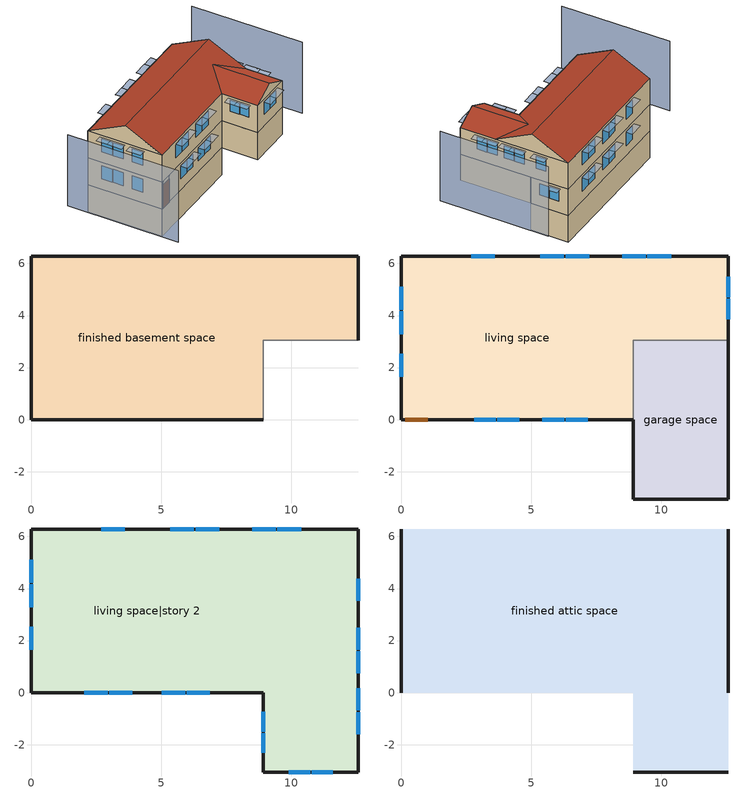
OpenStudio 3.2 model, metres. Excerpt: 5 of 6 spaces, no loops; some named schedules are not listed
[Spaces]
finished basement space
 floor foundation (FloorFndGrndFinB): 0,0 0,6.29 12.57,6.29 12.57,3.05 8.92,3.05 8.92,0 z-2.44
 wall foundation (WallFndGrndFinB): 12.57,3.05 12.57,6.29 0,6.29 0,0 8.92,0 z-2.44:0
 wall adiabatic (WallFndGrndFinB): 8.92,0 8.92,3.05 12.57,3.05 z-2.44:0
garage space
 floor foundation (FloorFndGrndUnfinSlab): 8.92,-3.05 8.92,3.05 12.57,3.05 12.57,-3.05 z0
 wall outside (WallExtUninsUnfin): 8.92,0 8.92,-3.05 12.57,-3.05 12.57,3.05 z0:2.44
 wall to living space (WallIntFinInsUnfin Reversed): 12.57,3.05 8.92,3.05 8.92,0 z0:2.44
living space
 floor to finished basement space (FloorFinUninsFin): 0,0 0,6.29 12.57,6.29 12.57,3.05 8.92,3.05 8.92,0 z0
 wall outside (WallExtInsFin): 12.57,3.05 12.57,6.29 0,6.29 0,0 0.13,0 1.05,0 8.92,0 z0:2.44
 window (WindowConstruction): 2.8,0 3.64,0 / 3.7,0 4.54,0 / 5.43,0 6.26,0 / 6.32,0 7.16,0 z1.02:2.13; 10.37,6.29 9.46,6.29 / 9.4,6.29 8.49,6.29 / 7.23,6.29 6.32,6.29 / 6.26,6.29 5.35,6.29 / 3.6,6.29 2.69,6.29 z0.92:2.13; 0,5.1 0,4.22 / 0,4.16 0,3.28 / 0,2.54 0,1.65 z0.96:2.13; 12.57,3.85 12.57,4.64 / 12.57,4.7 12.57,5.49 z1.08:2.13
 door (Door): 0.15,0 1.02,0 z0:2.13
living space|story 2
 floor to garage space (FloorFinInsUnfin): 12.57,3.05 12.57,-3.05 8.92,-3.05 8.92,3.05 z2.44
 floor to living space (FloorFinUninsFin): 12.57,6.29 12.57,3.05 8.92,3.05 8.92,0 0,0 0,6.29 z2.44
 wall outside (WallExtInsFin): 0,6.29 0,0 8.92,0 8.92,-3.05 12.57,-3.05 12.57,6.29 0,6.29 z2.44:4.88
 window (WindowConstruction): 2.05,0 2.94,0 / 3,0 3.9,0 / 5.02,0 5.91,0 / 5.98,0 6.87,0 z3.38:4.57; 9.91,-3.05 10.72,-3.05 / 10.78,-3.05 11.58,-3.05 z3.49:4.57; 10.37,6.29 9.46,6.29 / 9.4,6.29 8.49,6.29 / 7.23,6.29 6.32,6.29 / 6.26,6.29 5.35,6.29 / 3.6,6.29 2.69,6.29 z3.36:4.57; 0,5.1 0,4.22 / 0,4.16 0,3.28 / 0,2.54 0,1.65 z3.4:4.57; 8.92,-0.74 8.92,-1.49 / 8.92,-1.55 8.92,-2.31 z3.57:4.57; 12.57,-1.59 12.57,-0.74 / 12.57,-0.68 12.57,0.16 / 12.57,0.74 12.57,1.59 / 12.57,1.65 12.57,2.5 / 12.57,3.53 12.57,4.38 z3.45:4.57
finished attic space
 floor to living space|story 2 (FloorFinUninsFin): 12.57,6.29 12.57,0 0,0 0,6.29 z4.88; 8.92,-3.05 8.92,0 12.57,0 12.57,-3.05 z4.88
 wall outside (WallExtInsFin): 0,3.14,6.45 0,6.29,4.88 0,0,4.88; 12.57,3.14,6.45 12.57,0,4.88 12.57,6.29,4.88; 8.92,-3.05,4.88 12.57,-3.05,4.88 10.75,-3.05,5.79
 roof outside (RoofFinInsExt): 0,3.14,6.45 12.57,3.14,6.45 12.57,6.29,4.88 0,6.29,4.88; 8.92,0,4.88 8.92,-3.05,4.88 10.75,-3.05,5.79 10.75,1.83,5.79; 12.57,0,4.88 10.75,1.83,5.79 10.75,-3.05,5.79 12.57,-3.05,4.88; 0,3.14,6.45 0,0,4.88 8.92,0,4.88 10.75,1.83,5.79 12.57,0,4.88 12.57,3.14,6.45
shading: -3.05,6.29 -3.05,-3.05 / 15.62,-3.05 15.62,6.29 z0:6.45; 12.57,5.64 12.57,4.55 13.18,4.55 13.18,5.64 z2.29; 12.57,4.79 12.57,3.7 13.18,3.7 13.18,4.79 z2.29; 12.57,2.65 12.57,1.5 13.18,1.5 13.18,2.65 z4.72; 12.57,1.74 12.57,0.59 13.18,0.59 13.18,1.74 z4.72; 12.57,4.53 12.57,3.38 13.18,3.38 13.18,4.53 z4.72; 12.57,0.31 12.57,-0.84 13.18,-0.84 13.18,0.31 z4.72; 12.57,-0.59 12.57,-1.74 13.18,-1.74 13.18,-0.59 z4.72; 8.34,6.29 9.55,6.29 9.55,6.9 8.34,6.9 z4.72; 0,3.13 0,4.31 -0.61,4.31 -0.61,3.13 z4.72; 0,3.13 0,4.31 -0.61,4.31 -0.61,3.13 z2.29; 8.92,-2.46 8.92,-1.4 8.31,-1.4 8.31,-2.46 z4.72; 6.42,0 5.27,0 5.27,-0.61 6.42,-0.61 z2.29; 6.17,6.29 7.38,6.29 7.38,6.9 6.17,6.9 z4.72; 8.34,6.29 9.55,6.29 9.55,6.9 8.34,6.9 z2.29; 3.79,0 2.65,0 2.65,-0.61 3.79,-0.61 z2.29; 9.31,6.29 10.52,6.29 10.52,6.9 9.31,6.9 z4.72; 11.74,-3.05 10.62,-3.05 10.62,-3.66 11.74,-3.66 z4.72; 10.87,-3.05 9.75,-3.05 9.75,-3.66 10.87,-3.66 z4.72; 7.02,0 5.82,0 5.82,-0.61 7.02,-0.61 z4.72; 2.54,6.29 3.75,6.29 3.75,6.9 2.54,6.9 z4.72; 4.05,0 2.85,0 2.85,-0.61 4.05,-0.61 z4.72; 6.07,0 4.87,0 4.87,-0.61 6.07,-0.61 z4.72; 2.54,6.29 3.75,6.29 3.75,6.9 2.54,6.9 z2.29; 0,1.5 0,2.69 -0.61,2.69 -0.61,1.5 z2.29; 5.19,6.29 6.41,6.29 6.41,6.9 5.19,6.9 z4.72; 5.19,6.29 6.41,6.29 6.41,6.9 5.19,6.9 z2.29; 9.31,6.29 10.52,6.29 10.52,6.9 9.31,6.9 z2.29; 0,4.07 0,5.26 -0.61,5.26 -0.61,4.07 z2.29; 6.17,6.29 7.38,6.29 7.38,6.9 6.17,6.9 z2.29; 4.69,0 3.55,0 3.55,-0.61 4.69,-0.61 z2.29; 0,4.07 0,5.26 -0.61,5.26 -0.61,4.07 z4.72; 3.09,0 1.9,0 1.9,-0.61 3.09,-0.61 z4.72; 0,1.5 0,2.69 -0.61,2.69 -0.61,1.5 z4.72; 7.32,0 6.17,0 6.17,-0.61 7.32,-0.61 z2.29; 8.92,-1.65 8.92,-0.59 8.31,-0.59 8.31,-1.65 z4.72
[Site]
Denver Intl Ap_CO_USA: Latitude {deg}=39.83; Longitude {deg}=-104.65; Time Zone {hr}=-7; Elevation {m}=1650; Terrain=Suburbs
[ClimateZones]
Climate Zone Institution Name 1=Building America; Climate Zone Document Year 1=0; Climate Zone Value 1=Cold
[Site:WaterMainsTemperature]
Calculation Method=Correlation; Annual Average Outdoor Air Temperature {C}=10.8753; Maximum Difference In Monthly Average Outdoor Air Temperatures {deltaC}=23.1524
[Site:GroundTemperature:Deep]
10.8753, 10.8753, 10.8753, 10.8753, 10.8753, 10.8753, 10.8753, 10.8753, 10.8753, 10.8753, 10.8753, 10.8753
[Building]
Building 1: North Axis {deg}=22.5; Standards Number of Stories=4; Standards Number of Above Ground Stories=3; Standards Building Type=singlefamilydetached; Standards Number of Living Units=1
[Material] Roughness=Rough
Name | Thickness {m} | Conductivity {W/m-K} | Density {kg/m3} | Specific Heat {J/kg-K} | Thermal Absorptance | Solar Absorptance | Visible Absorptance
Asphalt Shingles, Medium | 0.009525 | 0.162714 | 1121.4 | 1465.45 | 0.91 | 0.85 | 0.85
RoofSheathing | 0.01905 | 0.115458 | 512.64 | 1214.23 | 0.82 | 0.3 | 0.3
RoofIns | 0.23495 | 0.0475588 | 78.34581 | 1123.46 | 0.91 | 0.85 | 0.91
Drywall 0.5 in. | 0.0127 | 0.160291 | 801 | 837.4 | 0.9 | 0.5 | 0.1
FoundationExtVertIns | 0.051816 | 0.029427 | 32.04 | 1214.23
Concrete 8.0 in.; FootingMaterial | 0.2032 | 1.803125 | 2242.8 | 837.4 | 0.9
Concrete 4.0 in. | 0.1016 | 1.803125 | 2242.8 | 837.4 | 0.9
FloorIns | 0.1397 | 0.0489548 | 106.365 | 1151.69 | 0.82 | 0.3 | 0.3
Wood Floor | 0.015875 | 0.115458 | 544.68 | 1214.23
Floor Covering | 0.0127 | 0.0433444 | 54.468 | 1339.84 | 0.9 | 0.9
FloorFinStudAndAirFloor | 0.1397 | 0.557395 | 67.691 | 1210.98 | 0.9 | 0.5 | 0.9
Vinyl, Light | 0.009525 | 0.089435 | 177.822 | 1046.75 | 0.9 | 0.3 | 0.3
WallSheathing | 0.0127 | 0.115458 | 512.64 | 1214.23 | 0.82 | 0.3 | 0.3
WallStudAndCavity | 0.0889 | 0.054245 | 162.403 | 1178.92 | 0.9 | 0.3 | 0.9
WallStudAndCavity 1 | 0.0889 | 0.0548529 | 162.403 | 1178.92 | 0.82 | 0.3 | 0.82
WallStudAndCavity 2 | 0.0889 | 0.393744 | 83.0341 | 1211.67 | 0.9 | 0.3 | 0.9
WallStudAndCavity 3 | 0.0889 | 0.397942 | 83.0341 | 1211.67 | 0.82 | 0.3 | 0.3
res furniture material finished basement space | 0.1524 | 0.115458 | 640.8 | 1214.23 | 0.9 | 0.6 | 0.1
DoorMaterial | 0.04445 | 0.0612267 | 512.64 | 1214.23 | 0.82 | 0.3 | 0.3
[Construction]
RoofFinInsExt: Asphalt Shingles, Medium, RoofSheathing, RoofIns, Drywall 0.5 in.
WallFndGrndFinB: Concrete 8.0 in., Drywall 0.5 in.
FloorFndGrndFinB; FloorFndGrndUnfinSlab: Concrete 4.0 in.
FootingConstruction: FootingMaterial
FloorFinInsUnfin: FloorIns, RoofSheathing, Wood Floor, Floor Covering
FloorFinUninsFin: Drywall 0.5 in., FloorFinStudAndAirFloor, RoofSheathing, Wood Floor, Floor Covering
WallExtInsFin: Vinyl, Light, WallSheathing, WallStudAndCavity, Drywall 0.5 in.
WallIntFinInsUnfin Reversed: WallStudAndCavity 1, WallSheathing
WallExtUninsUnfin: Vinyl, Light, WallSheathing, WallStudAndCavity 2
WallIntFinUninsFin: WallStudAndCavity 3, Drywall 0.5 in.
res furniture construction finished basement space; res furniture construction finished attic space; res furniture construction living space|story 2; res furniture construction living space; res furniture construction garage space: res furniture material finished basement space
WindowConstruction: WindowMaterial
Door: DoorMaterial
[WindowMaterial:Shade]
CoolingShade: Solar Transmittance=0.999; Solar Reflectance=0.00099; Visible Transmittance=0.999; Visible Reflectance=0.00099; Thermal Hemispherical Emissivity=1e-05; Thermal Transmittance=0.999; Thickness {m}=0.0001; Conductivity {W/m-K}=10000; Shade to Glass Distance {m}=0.001; Top Opening Multiplier=0; Bottom Opening Multiplier=0; Left-Side Opening Multiplier=0; Right-Side Opening Multiplier=0; Airflow Permeability=0
[WindowMaterial:SimpleGlazingSystem]
WindowMaterial: U-Factor {W/m2-K}=2.10086; Solar Heat Gain Coefficient=0.21
[ThermalZone] Use Ideal Air Loads=No
living zone: Thermostat=living zone temperature setpoint
garage zone: 
finished basement zone: Thermostat=finished basement zone temperature setpoint
res ds res fur gas asys ret air zone: Volume {m3}=0.25
[Sizing:Zone] Zone Cooling Design Supply Air Temperature Input Method=SupplyAirTemperature; Zone Cooling Design Supply Air Temperature {C}=14; Zone Cooling Design Supply Air Temperature Difference {deltaC}=11.11; Zone Heating Design Supply Air Temperature Input Method=SupplyAirTemperature; Zone Heating Design Supply Air Temperature {C}=40; Zone Heating Design Supply Air Temperature Difference {deltaC}=11.11; Zone Cooling Design Supply Air Humidity Ratio {kg-H2O/kg-air}=0.0085; Zone Heating Design Supply Air Humidity Ratio {kg-H2O/kg-air}=0.008; Cooling Design Air Flow Method=DesignDay; Heating Design Air Flow Method=DesignDay; Account for Dedicated Outdoor Air System=No; Dedicated Outdoor Air System Control Strategy=NeutralSupplyAir; Dedicated Outdoor Air Low Setpoint Temperature for Design {C}=autosize; Dedicated Outdoor Air High Setpoint Temperature for Design {C}=autosize
garage zone; res ds res fur gas asys ret air zone
[Space]
Name | Space Type | Thermal Zone | Building Unit
garage space | Space Type 1 | garage zone
living space; living space|story 2; finished attic space | Space Type 2 | living zone | unit 1
finished basement space | Space Type 3 | finished basement zone | unit 1
res ds res fur gas asys ret air space |  | res ds res fur gas asys ret air zone
[SpaceType]
Name | Standards Space Type
Space Type 1 | garage
Space Type 2 | living
Space Type 3 | finished basement
[BuildingUnit]
unit 1: Building Unit Type=Residential
[External:File]
8760.csv: File=8760.csv
[People:Definition] Number of People Calculation Method=People; Fraction Radiant=0.319734; Sensible Heat Fraction=0.573; Carbon Dioxide Generation Rate {m3/s-W}=0; Enable ASHRAE 55 Comfort Warnings=No; Mean Radiant Temperature Calculation Type=ZoneAveraged
Name | Number of People {people}
res occupants|finished basement space; res occupants|living space | 0.566933
res occupants|living space|story 2; res occupants|finished attic space | 0.753067
[People] Number of People Schedule=occupants; Activity Level Schedule=res occupants activity schedule; Multiplier=1
Name | People Definition | Space or SpaceType
res occupants|finished basement space | res occupants|finished basement space | finished basement space
res occupants|living space|story 2 | res occupants|living space|story 2 | living space|story 2
res occupants|finished attic space | res occupants|finished attic space | finished attic space
res occupants|living space | res occupants|living space | living space
[Foundation:Kiva] Wall Height Above Grade {m}=0.2032; Wall Depth Below Slab {m}=0.2032
Name | Exterior Vertical Insulation Material | Exterior Vertical Insulation Depth {m} | Footing Wall Construction
Foundation Kiva 1 | FoundationExtVertIns | 2.4384
Foundation Kiva 2 |  |  | FootingConstruction
[Foundation:Kiva:Settings]
Soil Conductivity {W/m-K}=1.731; Soil Density {kg/m3}=1842.3; Soil Specific Heat {J/kg-K}=418.7; Ground Solar Absorptivity=0.9; Ground Thermal Absorptivity=0.9; Ground Surface Roughness {m}=0.03; Far-Field Width {m}=40; Deep-Ground Boundary Condition=ZeroFlux; Deep-Ground Depth {m}=40; Minimum Cell Dimension {m}=0.02; Maximum Cell Growth Coefficient=1.5; Simulation Timestep=Hourly
[SurfaceProperty:ExposedFoundationPerimeter] Exposed Perimeter Calculation Method=TotalExposedPerimeter
Name | Total Exposed Perimeter {m}
Surface 28 | 31.0182
Surface 1 | 12.8016
[InternalMass:Definition] Design Level Calculation Method=SurfaceArea
Name | Construction | Surface Area {m2}
finished basement space Partition; living space Partition | WallIntFinUninsFin | 67.9121
finished attic space Partition; living space|story 2 Partition | WallIntFinUninsFin | 90.2089
res furniture mass finished basement space | res furniture construction finished basement space | 27.1648
res furniture mass finished attic space | res furniture construction finished attic space | 36.0835
res furniture mass living space|story 2 | res furniture construction living space|story 2 | 36.0835
res furniture mass living space | res furniture construction living space | 27.1648
res furniture mass garage space | res furniture construction garage space | 2.22967
[InternalMass] Multiplier=1
Name | Internal Mass Definition | Space or SpaceType
finished basement space Partition | finished basement space Partition | finished basement space
finished attic space Partition | finished attic space Partition | finished attic space
living space|story 2 Partition | living space|story 2 Partition | living space|story 2
living space Partition | living space Partition | living space
res furniture mass finished basement space | res furniture mass finished basement space | finished basement space
res furniture mass finished attic space | res furniture mass finished attic space | finished attic space
res furniture mass living space|story 2 | res furniture mass living space|story 2 | living space|story 2
res furniture mass living space | res furniture mass living space | living space
res furniture mass garage space | res furniture mass garage space | garage space
[ShadingControl]
WindowShadingControl: Shading Type=InteriorShade; Shading Device Material=CoolingShade; Shading Control Type=OnIfScheduleAllows; Schedule=Window shading schedule; Shading Control Is Scheduled=Yes; Multiple Surface Control Type=Sequential; Sub Surface Name 1=Surface 10 - Window 2; Sub Surface Name 2=Surface 10 - Window 1; Sub Surface Name 3=Surface 18 - Window 4; Sub Surface Name 4=Surface 18 - Window 3; Sub Surface Name 5=Surface 18 - Window 5; Sub Surface Name 6=Surface 18 - Window 2; Sub Surface Name 7=Surface 18 - Window 1; Sub Surface Name 8=Surface 17 - Window 2; Sub Surface Name 9=Surface 16 - Window 2; Sub Surface Name 10=Surface 8 - Window 2; Sub Surface Name 11=Surface 20 - Window 2; Sub Surface Name 12=Surface 13 - Window 3; Sub Surface Name 13=Surface 17 - Window 3; Sub Surface Name 14=Surface 9 - Window 2; Sub Surface Name 15=Surface 13 - Window 1; Sub Surface Name 16=Surface 17 - Window 1; Sub Surface Name 17=Surface 19 - Window 2; Sub Surface Name 18=Surface 19 - Window 1; Sub Surface Name 19=Surface 21 - Window 4; Sub Surface Name 20=Surface 17 - Window 5; Sub Surface Name 21=Surface 21 - Window 2; Sub Surface Name 22=Surface 21 - Window 3; Sub Surface Name 23=Surface 9 - Window 5; Sub Surface Name 24=Surface 8 - Window 3; Sub Surface Name 25=Surface 17 - Window 4; Sub Surface Name 26=Surface 9 - Window 4; Sub Surface Name 27=Surface 9 - Window 1; Sub Surface Name 28=Surface 8 - Window 1; Sub Surface Name 29=Surface 9 - Window 3; Sub Surface Name 30=Surface 13 - Window 2; Sub Surface Name 31=Surface 16 - Window 1; Sub Surface Name 32=Surface 21 - Window 1; Sub Surface Name 33=Surface 16 - Window 3; Sub Surface Name 34=Surface 13 - Window 4; Sub Surface Name 35=Surface 20 - Window 1
[WaterUse:Equipment:Definition]
Name | Peak Flow Rate {m3/s} | Target Temperature Schedule
res shower | 0.0176332 | fixtures temperature schedule
res sink | 0.0157378 | fixtures temperature schedule
res bath | 0.00441644 | fixtures temperature schedule
res dw | 0.00104011 | res dw temperature schedule
res cw | 0.00629939 | res cw temperature schedule
[WaterUse:Equipment] Space=living space|story 2
Name | Water Use Equipment Definition | Flow Rate Fraction Schedule
res shower | res shower | showers
res sink | res sink | sinks
res bath | res bath | baths
res shower dist | res shower dist | showers
res sink dist | res sink dist | sinks
res bath dist | res bath dist | baths
res dw | res dw | dishwasher
res cw | res cw | clothes_washer
[OtherEquipment:Definition] Design Level Calculation Method=EquipmentLevel
Name | Design Level {W} | Fraction Latent | Fraction Radiant | Fraction Lost
res shower | 507081 | 0.487197 | 0 | 0
res sink | 158036 | 0.312221 | 0 | 0
res bath | 65146.3 | 0 | 0 | 0
res hot water distribution | 99.0622 | 0 | 0 | 0
res range gas | 373.944 | 0.2 | 0.18 | 0.5
res cd gas | 195439 | 0.05 | 0.06 | 0.85
res ds res fur gas asys SupSLkToLvEq; res ds res fur gas asys SupLatLkToLvEq; res ds res fur gas asys SupDCnToLvEq; res ds res fur gas asys SupDCnToAhEq; res ds res fur gas asys RetDCnToPlEq; res ds res fur gas asys RetDCnToAhEquip; res ds res fur gas asys SupSLkToAhEq; res ds res fur gas asys SupLatLkToAhEq; res ds res fur gas asys RetSLkEq; res ds res fur gas asys RetLatLkEq | 0
[OtherEquipment]
Name | Other Equipment Definition | Space or SpaceType | Schedule | Fuel Type
res shower | res shower | living space|story 2 | showers
res sink | res sink | living space|story 2 | sinks
res bath | res bath | living space|story 2 | baths
res hot water distribution | res hot water distribution | living space|story 2 | res hot water distribution schedule
res range gas | res range gas | living space|story 2 | cooking_range | NaturalGas
res cd gas | res cd gas | living space|story 2 | clothes_dryer | NaturalGas
res ds res fur gas asys SupSLkToLvEq | res ds res fur gas asys SupSLkToLvEq | living space|story 2 | Always On Discrete | None
res ds res fur gas asys SupLatLkToLvEq | res ds res fur gas asys SupLatLkToLvEq | living space|story 2 | Always On Discrete | None
res ds res fur gas asys SupDCnToLvEq | res ds res fur gas asys SupDCnToLvEq | living space|story 2 | Always On Discrete | None
res ds res fur gas asys SupDCnToAhEq | res ds res fur gas asys SupDCnToAhEq | garage space | Always On Discrete | None
res ds res fur gas asys RetDCnToPlEq | res ds res fur gas asys RetDCnToPlEq | res ds res fur gas asys ret air space | Always On Discrete | None
res ds res fur gas asys RetDCnToAhEquip | res ds res fur gas asys RetDCnToAhEquip | garage space | Always On Discrete | None
res ds res fur gas asys SupSLkToAhEq | res ds res fur gas asys SupSLkToAhEq | garage space | Always On Discrete | None
res ds res fur gas asys SupLatLkToAhEq | res ds res fur gas asys SupLatLkToAhEq | garage space | Always On Discrete | None
res ds res fur gas asys RetSLkEq | res ds res fur gas asys RetSLkEq | res ds res fur gas asys ret air space | Always On Discrete | None
res ds res fur gas asys RetLatLkEq | res ds res fur gas asys RetLatLkEq | res ds res fur gas asys ret air space | Always On Discrete | None
[ThermostatSetpoint:DualSetpoint] Heating Setpoint Temperature Schedule=res heating setpoint; Cooling Setpoint Temperature Schedule=res cooling setpoint
finished basement zone temperature setpoint; living zone temperature setpoint
[ElectricEquipment:Definition] Design Level Calculation Method=EquipmentLevel
Name | Design Level {W} | Fraction Latent | Fraction Radiant | Fraction Lost
res ceil fan non benchmark equip | 0 | 0 | 0.558 | 0.07
res ceil fan benchmark|finished basement space; res ceil fan benchmark|living space | 11.2622 | 0 | 0.558 | 0.07
res ceil fan benchmark|living space|story 2; res ceil fan benchmark|finished attic space | 14.9598 | 0 | 0.558 | 0.07
res refrig | 65.0889 | 0 | 0 | 0
res range electric | 35.8746 | 0.3 | 0.24 | 0.3
res dw | 136388 | 0.15 | 0.36 | 0.25
res cw | 70491.5 | 0 | 0.48 | 0.2
res cd electric | 14710.5 | 0 | 0.6 | 0
res misc plug loads|finished basement space; res misc plug loads|living space | 115.944 | 0.021 | 0.558 | 0.049
res misc plug loads|living space|story 2; res misc plug loads|finished attic space | 154.01 | 0.021 | 0.558 | 0.049
res infil_1 house fan; res infil_1 range fan; res infil_1 bath fan | 0 | 0 | 0 | 1
[ElectricEquipment]
Name | Electric Equipment Definition | Space or SpaceType | Schedule
res ceil fan non benchmark equip | res ceil fan non benchmark equip | living space|story 2 | res ceil fan master
res ceil fan benchmark|finished basement space | res ceil fan benchmark|finished basement space | finished basement space | ceiling_fan
res ceil fan benchmark|living space|story 2 | res ceil fan benchmark|living space|story 2 | living space|story 2 | ceiling_fan
res ceil fan benchmark|finished attic space | res ceil fan benchmark|finished attic space | finished attic space | ceiling_fan
res ceil fan benchmark|living space | res ceil fan benchmark|living space | living space | ceiling_fan
res refrig | res refrig | living space|story 2 | res refrig schedule
res range electric | res range electric | living space|story 2 | cooking_range
res dw | res dw | living space|story 2 | dishwasher_power
res cw | res cw | living space|story 2 | clothes_washer_power
res cd electric | res cd electric | living space|story 2 | clothes_dryer
res misc plug loads|finished basement space | res misc plug loads|finished basement space | finished basement space | plug_loads
res misc plug loads|living space|story 2 | res misc plug loads|living space|story 2 | living space|story 2 | plug_loads
res misc plug loads|finished attic space | res misc plug loads|finished attic space | finished attic space | plug_loads
res misc plug loads|living space | res misc plug loads|living space | living space | plug_loads
res infil_1 house fan | res infil_1 house fan | living space|story 2 | Always On Discrete
res infil_1 range fan | res infil_1 range fan | living space|story 2 | Always On Discrete
res infil_1 bath fan | res infil_1 bath fan | living space|story 2 | Always On Discrete
[EnergyManagementSystem:Sensor]
Name | Output Variable or Output Meter Index Key | Output Variable or Output Meter
res_ceil_fan_sched_val_sensor | res ceil fan schedule | Schedule Value
res_nv_pb_s |  | Site Outdoor Air Barometric Pressure
res_af_vw_s |  | Site Wind Speed
[Lights:Definition] Design Level Calculation Method=LightingLevel; Fraction Radiant=0.6; Fraction Visible=0.2; Return Air Fraction=0
Name | Lighting Level {W}
res lighting interior finished basement space; res lighting interior living space | 171.045
res lighting interior living space|story 2; res lighting interior finished attic space | 227.201
res lighting garage garage space | 22.6628
[Lights] Fraction Replaceable=1
Name | Lights Definition | Space or SpaceType | Schedule
res lighting interior finished basement space | res lighting interior finished basement space | finished basement space | lighting_interior
res lighting interior living space|story 2 | res lighting interior living space|story 2 | living space|story 2 | lighting_interior
res lighting interior finished attic space | res lighting interior finished attic space | finished attic space | lighting_interior
res lighting interior living space | res lighting interior living space | living space | lighting_interior
res lighting garage garage space | res lighting garage garage space | garage space | lighting_garage
[Exterior:Lights:Definition]
res lighting exterior: Design Level {W}=61.235
[Exterior:Lights]
res lighting exterior: Exterior Lights Definition=res lighting exterior; Schedule=lighting_exterior
[SpaceInfiltration:EffectiveLeakageArea]
res infil|garage space: Space or SpaceType=garage space; Schedule=Always On Discrete; Effective Air Leakage Area {cm2}=75.4291; Stack Coefficient=0.000129067; Wind Coefficient=4.38083e-05
[SpaceInfiltration:DesignFlowRate] Space or SpaceType=living space|story 2; Schedule=Always On Discrete; Design Flow Rate Calculation Method=Flow/Space; Design Flow Rate {m3/s}=0
res nv_1 flow; res infil_1 flow
[ZoneMixing] Schedule=Always On Continuous; Design Flow Rate Calculation Method=Flow/Zone; Design Flow Rate {m3/s}=0
Name | Zone | Source Zone
res ds res fur gas asys AhToLivMix | living zone | garage zone
res ds res fur gas asys LivToAhMix | garage zone | living zone
